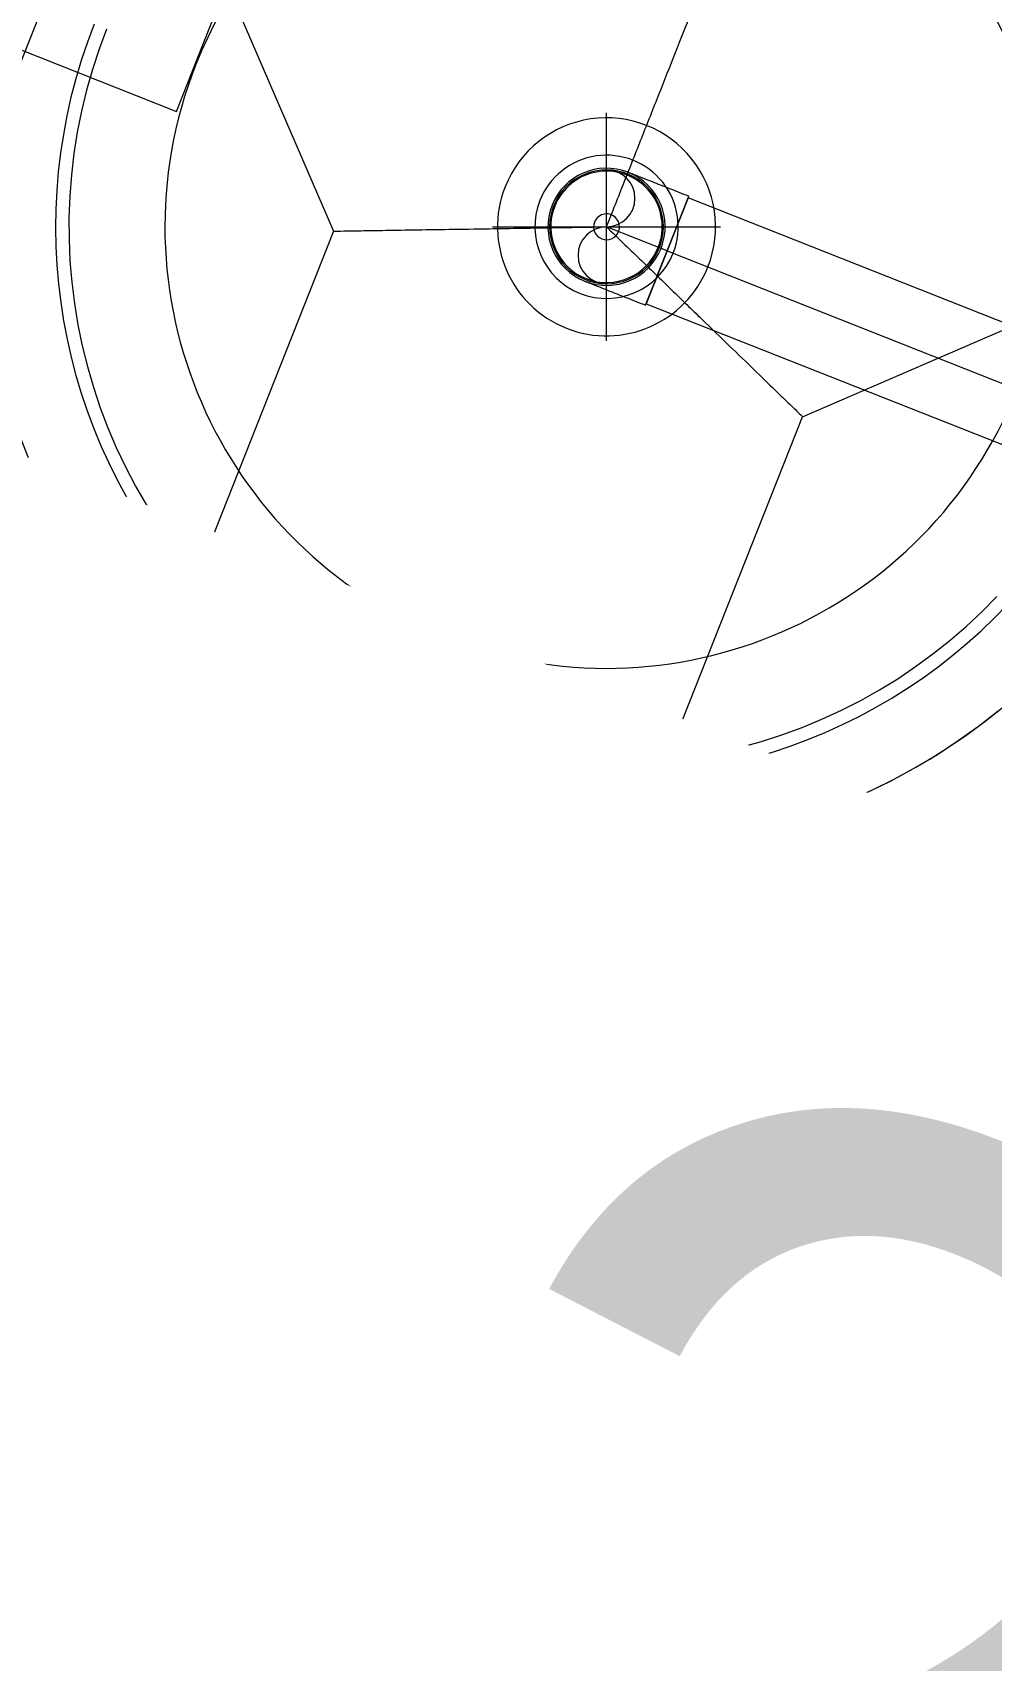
# Model space of a CAD drawing. Header units: metres. Extents: x -207 to 292, y -187 to 169.
# Drawn here: x -56.593 to -55.667, y -75.147 to -73.575 of the extents above; entities that cross this region are included whole.
import ezdxf

# ---------------------------------------------------------------- set-up
doc = ezdxf.new("R2010")
doc.units = ezdxf.units.M
for name, color, linetype, lineweight in [('A-FLOR', 7, 'Continuous', 9), ('A-GLAZ-CWMG', 7, 'Continuous', 9), ('C-TOPO', 7, 'Continuous', 9), ('C-TOPO-LABL', 7, 'Continuous', 9), ('C-TOPO-MINR', 7, 'Continuous', 9), ('CERCO INTERIOR', 7, 'Continuous', 9), ('M-EQPM', 7, 'Continuous', 9), ('P-PIPE', 7, 'Continuous', 9), ('P-PIPE-CNTR', 7, 'Continuous', 9)]:
    doc.layers.add(name, color=color, linetype=linetype, lineweight=lineweight)
doc.layers.add('PR10-ARQ-PL-001-Emplazamiento-C-1_dwg', color=7, linetype='Continuous', lineweight=9, true_color=0x767676)
doc.styles.add('Arial_2', font='arial.ttf', dxfattribs={"height": 1.125})

# ---------------------------------------------------------------- blocks, each defined once
blk = doc.blocks.new('Circular Mullion - 5mm-2127248-PLANTA EMPLAZAMIENTO ACTUALIZADO')
at = {"layer": 'A-GLAZ-CWMG'}
for p, q in [((-107.6478, -45.3968), (-107.9974, -46.2801)), ((-107.6455, -45.3977), (-107.9951, -46.281)), ((-107.9951, -46.281), (-107.6455, -45.3977)), ((-107.9927, -46.2819), (-107.6432, -45.3986)), ((-107.6455, -45.3977), (-107.6478, -45.3968)), ((-107.6432, -45.3986), (-107.6455, -45.3977)), ((-107.9974, -46.2801), (-107.9951, -46.281)), ((-107.9951, -46.281), (-107.9927, -46.2819))]:
    blk.add_line(p, q, dxfattribs=at)
blk = doc.blocks.new('Rectangular Mullion - 50 x 50 mm-2128568-PLANTA EMPLAZAMIENTO ACTUALIZADO')
at = {"layer": 'A-GLAZ-CWMG'}
for p, q in [((0.025, 0.025), (-0.025, 0.025)), ((-0.025, 0.025), (-0.025, -0.025)), ((0.025, -0.025), (0.025, 0.025)), ((-0.025, -0.025), (0.025, -0.025))]:
    blk.add_line(p, q, dxfattribs=at)
blk = doc.blocks.new('Rectangular Mullion - 50 x 50 mm-2128569-PLANTA EMPLAZAMIENTO ACTUALIZADO')
at = {"layer": 'A-GLAZ-CWMG'}
for p, q in [((-0.025, -0.025), (-0.025, 0.025)), ((-0.025, 0.025), (0.025, 0.025)), ((0.025, 0.025), (0.025, -0.025)), ((0.025, -0.025), (-0.025, -0.025))]:
    blk.add_line(p, q, dxfattribs=at)
blk = doc.blocks.new('M_Tanque Conico - M_Tanque Conico-2178119-PLANTA EMPLAZAMIENTO ACTUALIZADO')
at = {"layer": 'M-EQPM'}
for p, q in [((-0.5611, 0.2167), (-0.3444, 0)), ((0.3444, 0), (0.5611, 0.2167)), ((0.2435, -0.1009), (0.3444, 0)), ((-0.3444, 0), (-0.2435, -0.1009)), ((-0.2435, -0.1009), (-0.2435, -0.55)), ((0.2435, -0.55), (0.2435, -0.1009)), ((-0.2431, -0.5341), (-0.2431, -0.4733)), ((0.2431, -0.4733), (0.2431, -0.5341))]:
    blk.add_line(p, q, dxfattribs=at)
at = {"layer": 'M-EQPM', "flags": 128}
for points in [[(-0.436, -0.4144), (-0.419, -0.4315), (-0.4015, -0.4479), (-0.3832, -0.4636), (-0.3644, -0.4785), (-0.345, -0.4927), (-0.325, -0.5061), (-0.3045, -0.5187), (-0.2835, -0.5305), (-0.262, -0.5414), (-0.2435, -0.55)], [(-0.5192, 0), (-0.5188, -0.0208), (-0.5176, -0.0415), (-0.5155, -0.0622), (-0.5126, -0.0827), (-0.5089, -0.1032), (-0.5043, -0.1234), (-0.499, -0.1435), (-0.4929, -0.1633), (-0.4859, -0.1829), (-0.4782, -0.2022), (-0.4698, -0.2212), (-0.4605, -0.2398), (-0.4506, -0.258), (-0.4399, -0.2758), (-0.4285, -0.2932), (-0.4165, -0.3101), (-0.4037, -0.3265), (-0.3904, -0.3424), (-0.3763, -0.3577), (-0.3617, -0.3725), (-0.3466, -0.3866), (-0.3308, -0.4002), (-0.3146, -0.4131), (-0.2978, -0.4253), (-0.2805, -0.4369), (-0.2628, -0.4478), (-0.2447, -0.4579), (-0.2262, -0.4673), (-0.2073, -0.476), (-0.1881, -0.4839), (-0.1686, -0.4911), (-0.1489, -0.4974), (-0.1289, -0.503), (-0.1086, -0.5077), (-0.0883, -0.5117), (-0.0677, -0.5148), (-0.0471, -0.5171), (-0.0264, -0.5185), (-0.0056, -0.5192), (0.0152, -0.519), (0.0359, -0.518), (0.0566, -0.5161), (0.0772, -0.5135), (0.0977, -0.51), (0.118, -0.5056), (0.1381, -0.5005), (0.158, -0.4946), (0.1777, -0.4879), (0.197, -0.4804), (0.2161, -0.4721), (0.2348, -0.4631), (0.2531, -0.4533), (0.271, -0.4429), (0.2885, -0.4317), (0.3056, -0.4198), (0.3221, -0.4072), (0.3381, -0.394), (0.3536, -0.3802), (0.3685, -0.3657), (0.3829, -0.3507), (0.3966, -0.3351), (0.4097, -0.319), (0.4221, -0.3024), (0.4339, -0.2852), (0.4449, -0.2677), (0.4553, -0.2497), (0.4649, -0.2312), (0.4738, -0.2125), (0.4819, -0.1934)], [(0.2435, -0.55), (0.2653, -0.5398), (0.2867, -0.5288), (0.3076, -0.5169), (0.328, -0.5042), (0.3479, -0.4906), (0.3672, -0.4763), (0.386, -0.4613), (0.4041, -0.4455), (0.4216, -0.4289), (0.4384, -0.4117), (0.4546, -0.3939), (0.4699, -0.3754), (0.4846, -0.3563), (0.4984, -0.3366), (0.5115, -0.3164), (0.5237, -0.2957)]]:
    blk.add_lwpolyline(points, dxfattribs=at)
at = {"layer": 'M-EQPM'}
for radius, start, end in [(0.4264, 360, 180), (0.4264, 360, 180), (0.1053, 0, 180), (0.1053, 360, 180), (0.1053, 360, 180), (0.1053, 360, 180), (0.0692, 360, 180), (0.0538, 360, 180), (0.6015, 180, 246.1187), (0.4264, 180, 360), (0.4264, 180, 360), (0.1053, 180, 0), (0.1053, 180, 360), (0.1053, 180, 360), (0.1053, 180, 360), (0.0692, 180, 360), (0.0538, 180, 360), (0.0125, 360, 180), (0.0125, 360, 180), (0.0125, 180, 360), (0.0125, 180, 360), (0.5321, 297.1801, 360), (0.6015, 293.8813, 360), (0.5321, 180, 242.8199)]:
    blk.add_arc((0, 0), radius, start, end, dxfattribs=at)
for points, knots in [([(0.3294, 0.3294), (0.3232, 0.3356), (0.3107, 0.348), (0.2857, 0.372), (0.2549, 0.4004), (0.2212, 0.4309), (0.1931, 0.4572), (0.1726, 0.4789), (0.1617, 0.4958), (0.1613, 0.5036), (0.1628, 0.5066)], [-1, -1, -1, -1, -0.928571, -0.857143, -0.714286, -0.571429, -0.428571, -0.285714, -0.142857, 0, 0, 0, 0]), ([(0, 0), (0, 0.0077), (0, 0.0232), (0, 0.0464), (0, 0.0695), (0, 0.1001), (0, 0.1377), (0, 0.1815), (0, 0.223), (0, 0.2613), (0, 0.2922), (0, 0.3154), (0, 0.3316), (0, 0.342), (0, 0.3444), (0, 0.3444)], [0, 0, 0, 0, 0.05, 0.1, 0.15, 0.2, 0.3, 0.4, 0.5, 0.6, 0.7, 0.775, 0.85, 0.925, 1, 1, 1, 1]), ([(-0.2435, -0.1009), (-0.2435, -0.1009), (-0.2408, -0.0997), (-0.2289, -0.0948), (-0.2098, -0.0869), (-0.1843, -0.0763), (-0.1536, -0.0636), (-0.1129, -0.0468), (-0.0613, -0.0254), (-0.0204, -0.0085), (0, 0)], [0, 0, 0, 0, 0.111111, 0.222222, 0.333333, 0.444444, 0.555556, 0.666667, 0.833333, 1, 1, 1, 1]), ([(0, 0), (0.0068, -0.0028), (0.0204, -0.0085), (0.0408, -0.0169), (0.0608, -0.0252), (0.0871, -0.0361), (0.1187, -0.0492), (0.1536, -0.0636), (0.1843, -0.0763), (0.2098, -0.0869), (0.2289, -0.0948), (0.2408, -0.0997), (0.2435, -0.1009), (0.2435, -0.1009)], [0, 0, 0, 0, 0.055556, 0.111111, 0.166667, 0.222222, 0.333333, 0.444444, 0.555556, 0.666667, 0.777778, 0.888889, 1, 1, 1, 1]), ([(-0.2431, -0.4733), (-0.242, -0.4702), (-0.2362, -0.4649), (-0.2166, -0.4607), (-0.1917, -0.4599), (-0.1675, -0.4604), (-0.1474, -0.4612), (-0.1256, -0.4623), (-0.1023, -0.4634), (-0.0778, -0.4644), (-0.0439, -0.4655), (-0.0176, -0.4659), (0, -0.4659)], [-1, -1, -1, -1, -0.857143, -0.714286, -0.571429, -0.5, -0.428571, -0.357143, -0.285714, -0.214286, -0.142857, 0, 0, 0, 0]), ([(0, -0.4659), (0.0088, -0.4659), (0.0263, -0.4658), (0.061, -0.465), (0.1029, -0.4634), (0.1482, -0.4611), (0.1868, -0.4598), (0.2166, -0.4607), (0.2362, -0.4649), (0.242, -0.4702), (0.2431, -0.4733)], [-1, -1, -1, -1, -0.928571, -0.857143, -0.714286, -0.571429, -0.428571, -0.285714, -0.142857, 0, 0, 0, 0]), ([(-0.2435, -0.55), (-0.2435, -0.55), (-0.2435, -0.5495), (-0.2434, -0.5479), (-0.2433, -0.5462), (-0.2432, -0.5439), (-0.2431, -0.5398), (-0.2431, -0.5364), (-0.2431, -0.5341)], [-1, -1, -1, -1, -0.785714, -0.678571, -0.571429, -0.428571, -0.285714, 0, 0, 0, 0]), ([(0.2431, -0.5341), (0.2431, -0.5359), (0.2431, -0.5393), (0.2432, -0.5434), (0.2433, -0.5464), (0.2434, -0.5484), (0.2435, -0.5497), (0.2435, -0.55), (0.2435, -0.55)], [-1, -1, -1, -1, -0.785714, -0.571429, -0.428571, -0.285714, -0.142857, 0, 0, 0, 0])]:
    blk.add_open_spline(points, degree=3, knots=knots, dxfattribs=at)
blk = doc.blocks.new('M_Sistema Valvulas - M_Sistema Valvulas-2207173-PLANTA EMPLAZAMIENTO ACTUALIZADO')
at = {"layer": 'M-EQPM'}
for p, q in [((0.357, 0), (0.357, 0.0577)), ((0.1998, -0.0743), (0.1998, 0)), ((0.357, -0.0577), (0.357, 0)), ((-0.6457, -0.0577), (0.357, -0.0577))]:
    blk.add_line(p, q, dxfattribs=at)
blk = doc.blocks.new('M_Elbow - Generic - Standard-2191974-PLANTA EMPLAZAMIENTO ACTUALIZADO')
at = {"layer": 'P-PIPE', "color": 150, "true_color": 0x007dff}
for p, q in [((-45.7909, -77.7012), (-45.7687, -77.6491)), ((-45.813, -77.7533), (-45.7909, -77.7012))]:
    blk.add_line(p, q, dxfattribs=at)
at = {"layer": 'P-PIPE', "color": 150, "true_color": 0x007dff, "flags": 128}
for points in [[(-45.7687, -77.6491), (-45.7711, -77.6481), (-45.7734, -77.6472), (-45.7757, -77.6462), (-45.778, -77.6452), (-45.7803, -77.6442), (-45.7825, -77.6433), (-45.7848, -77.6423), (-45.787, -77.6414), (-45.7892, -77.6405), (-45.7913, -77.6395), (-45.7934, -77.6386), (-45.7955, -77.6378), (-45.7975, -77.6369), (-45.7995, -77.6361), (-45.8015, -77.6352), (-45.8033, -77.6344), (-45.8052, -77.6337), (-45.8069, -77.6329), (-45.8087, -77.6322), (-45.8103, -77.6315), (-45.8119, -77.6308), (-45.8134, -77.6302), (-45.8148, -77.6296), (-45.8162, -77.629), (-45.8175, -77.6284), (-45.8187, -77.6279), (-45.8198, -77.6274), (-45.8209, -77.627), (-45.8219, -77.6266), (-45.8227, -77.6262), (-45.8235, -77.6259), (-45.8242, -77.6256), (-45.8249, -77.6253), (-45.8254, -77.6251), (-45.8258, -77.6249), (-45.8262, -77.6247), (-45.8264, -77.6246), (-45.8266, -77.6246), (-45.8267, -77.6245)], [(-45.8709, -77.7287), (-45.8709, -77.7287), (-45.8707, -77.7288), (-45.8705, -77.7289), (-45.8702, -77.729), (-45.8697, -77.7292), (-45.8692, -77.7294), (-45.8686, -77.7297), (-45.868, -77.73), (-45.8672, -77.7303), (-45.8663, -77.7306), (-45.8654, -77.731), (-45.8644, -77.7315), (-45.8632, -77.732), (-45.8621, -77.7325), (-45.8608, -77.733), (-45.8594, -77.7336), (-45.858, -77.7342), (-45.8565, -77.7348), (-45.855, -77.7355), (-45.8533, -77.7362), (-45.8516, -77.7369), (-45.8499, -77.7376), (-45.8481, -77.7384), (-45.8462, -77.7392), (-45.8443, -77.74), (-45.8423, -77.7408), (-45.8403, -77.7417), (-45.8382, -77.7426), (-45.8361, -77.7435), (-45.834, -77.7444), (-45.8318, -77.7453), (-45.8296, -77.7462), (-45.8273, -77.7472), (-45.8251, -77.7481), (-45.8228, -77.7491), (-45.8205, -77.7501), (-45.8182, -77.7511), (-45.8159, -77.752), (-45.8136, -77.753), (-45.813, -77.7533)]]:
    blk.add_lwpolyline(points, dxfattribs=at)
at = {"layer": 'P-PIPE', "color": 150, "true_color": 0x007dff}
for start, end in [(337, 157), (157, 337)]:
    blk.add_arc((-45.8488, -77.6766), 0.0566, start, end, dxfattribs=at)
blk = doc.blocks.new('YADRAN_LASQUEMAS_ARQ_MO_002_TERRAZAS_rvt-1-PLANTA EMPLAZAMIENTO ACTUALIZADO')
at = {"layer": 'P-PIPE', "color": 150, "true_color": 0x007dff}
for p, q in [((-55.9602, -73.7343), (-55.9805, -73.7855)), ((-55.9602, -73.7343), (-55.9805, -73.7855)), ((-54.8502, -74.1736), (-55.9602, -73.7343)), ((-55.9805, -73.7855), (-56.0007, -73.8366)), ((-55.9805, -73.7855), (-56.0007, -73.8366)), ((-56.0007, -73.8366), (-54.8906, -74.2759))]:
    blk.add_line(p, q, dxfattribs=at)
for centre, radius, start, end in [((-56.039, -73.7623), 0.055, 0, 180), ((-56.039, -73.7348), 0.0275, 270, 90), ((-56.039, -73.7623), 0.055, 180, 0), ((-56.039, -73.7898), 0.0275, 90, 270)]:
    blk.add_arc(centre, radius, start, end, dxfattribs=at)
at = {"layer": 'P-PIPE-CNTR', "color": 150, "true_color": 0x007dff}
for p, q in [((-56.039, -73.8723), (-56.039, -73.6523)), ((-56.149, -73.7623), (-55.929, -73.7623)), ((-55.9805, -73.7855), (-56.039, -73.7623)), ((-55.9805, -73.7855), (-54.8704, -74.2247)), ((-55.9805, -73.7855), (-54.8704, -74.2247))]:
    blk.add_line(p, q, dxfattribs=at)
at = {"layer": 'A-GLAZ-CWMG', "lineweight": 9, "extrusion": (0, 0, -1), "rotation": 201.5900000000006}
for name, p in [('Rectangular Mullion - 50 x 50 mm-2128568-PLANTA EMPLAZAMIENTO ACTUALIZADO', (56.5933, -74.352)), ('Rectangular Mullion - 50 x 50 mm-2128569-PLANTA EMPLAZAMIENTO ACTUALIZADO', (56.5933, -74.352)), ('Rectangular Mullion - 50 x 50 mm-2128568-PLANTA EMPLAZAMIENTO ACTUALIZADO', (55.6634, -74.72)), ('Rectangular Mullion - 50 x 50 mm-2128569-PLANTA EMPLAZAMIENTO ACTUALIZADO', (55.6634, -74.72))]:
    blk.add_blockref(name, p, dxfattribs=at)
at = {"layer": 'A-GLAZ-CWMG', "lineweight": 9, "rotation": 269.9999999999995}
blk.add_blockref('Circular Mullion - 5mm-2127248-PLANTA EMPLAZAMIENTO ACTUALIZADO', (-10.289, -182.3563), dxfattribs=at)
blk.add_blockref('Circular Mullion - 5mm-2127248-PLANTA EMPLAZAMIENTO ACTUALIZADO', (-10.289, -182.3563), dxfattribs=at)
blk.add_blockref('Circular Mullion - 5mm-2127248-PLANTA EMPLAZAMIENTO ACTUALIZADO', (-10.289, -182.3563), dxfattribs=at)
blk.add_blockref('Circular Mullion - 5mm-2127248-PLANTA EMPLAZAMIENTO ACTUALIZADO', (-10.289, -182.3563), dxfattribs=at)
at = {"layer": 'M-EQPM', "lineweight": 9}
for name, p, rotation in [('M_Tanque Conico - M_Tanque Conico-2178119-PLANTA EMPLAZAMIENTO ACTUALIZADO', (-56.039, -73.7623), 338.4099999999997), ('M_Sistema Valvulas - M_Sistema Valvulas-2207173-PLANTA EMPLAZAMIENTO ACTUALIZADO', (-56.7651, -73.4658), 338.4099999999992)]:
    blk.add_blockref(name, p, dxfattribs=dict(at, rotation=rotation))
at = {"layer": 'P-PIPE', "lineweight": 9, "rotation": 1.409999999998243}
blk.add_blockref('M_Elbow - Generic - Standard-2191974-PLANTA EMPLAZAMIENTO ACTUALIZADO', (-12.1154, 5.019), dxfattribs=at)
blk = doc.blocks.new('PR10-ARQ-PL-001-Emplazamiento-C-1_dwg-674643-PLANTA EMPLAZAMIENTO ACTUALIZADO')
at = {"layer": 'A-FLOR', "flags": 128}
blk.add_lwpolyline([(-54.6845, -75.0347), (-58.4122, -73.5828), (-57.933, -72.2623), (-54.2053, -73.7141)], close=True, dxfattribs=at)
at = {"layer": 'C-TOPO', "flags": 128}
blk.add_lwpolyline([(-49.1653, -77.4311), (-52.133, -76.2503), (-52.2839, -76.1902), (-54.1298, -75.4557), (-54.1645, -75.4419), (-55.8414, -74.7747), (-58.7005, -73.6371), (-59.0491, -73.4984), (-58.7005, -73.6371), (-55.8414, -74.7747), (-54.1645, -75.4419), (-54.1298, -75.4557), (-52.2839, -76.1902), (-52.133, -76.2503), (-49.1653, -77.4311)], dxfattribs=at)
at = {"layer": 'C-TOPO-MINR', "color": 9, "true_color": 0xc0c0c0, "flags": 128}
blk.add_lwpolyline([(-58.8886, -73.9314), (-56.8386, -74.8138), (-55.9687, -75.1612), (-54.8042, -75.6218), (-54.2834, -75.8249), (-53.1194, -76.3798), (-52.392, -76.6653), (-52.2936, -76.6302), (-49.813, -77.4988)], dxfattribs=at)
at = {"layer": 'CERCO INTERIOR', "flags": 128}
for points in [[(-26.8741, -80.1294), (-28.514, -82.005), (-30.8001, -83.2053), (-33.4752, -83.4056), (-60.3697, -72.8347), (-62.4829, -71.5802), (-63.9697, -69.4823), (-64.498, -67.058), (-63.9585, -64.4298), (-36.3095, 6.0376), (-35.1236, 8.298), (-33.1334, 9.8905), (-30.636, 10.5944), (-28.0565, 10.3374), (-2.0459, 0.0167), (-0.0433, -1.295), (1.477, -3.3782), (1.9717, -5.8104), (1.4969, -8.3035), (0.5782, -10.6383), (-26.9308, -80.2728)], [(-33.402, -83.2195), (-60.2815, -72.6544), (-62.3443, -71.4299), (-63.7829, -69.3999), (-64.2936, -67.0568), (-63.766, -64.4868), (-36.1273, 5.9543), (-34.9659, 8.168), (-33.0401, 9.709), (-30.6181, 10.3917), (-28.1043, 10.1412), (-2.1386, -0.1617), (-0.1834, -1.4423), (1.2897, -3.4609), (1.7679, -5.8117), (1.3039, -8.2477), (0.3921, -10.565)]]:
    blk.add_lwpolyline(points, dxfattribs=at)
at = {"layer": 'C-TOPO-LABL', "char_height": 1.125, "width": 5.2338, "attachment_point": 1, "rotation": 338.2291, "line_spacing_factor": 0.941778, "style": 'Arial_2'}
for s, insert in [(' 24.23', (-58.5074, -73.5335)), (' 24.03', (-59.1013, -74.0145))]:
    blk.add_mtext(s, dxfattribs=dict(at, insert=insert))

msp = doc.modelspace()

# ---------------------------------------------------------------- linework, layer by layer
at = {"layer": 'A-FLOR'}
msp.add_line((-54.6845, -75.0347), (-58.4122, -73.5828), dxfattribs=at)
at = {"layer": 'C-TOPO'}
for p, q in [((-55.8414, -74.7747), (-58.7005, -73.6371)), ((-58.7005, -73.6371), (-55.8414, -74.7747)), ((-54.1645, -75.4419), (-55.8414, -74.7747)), ((-55.8414, -74.7747), (-54.1645, -75.4419))]:
    msp.add_line(p, q, dxfattribs=at)
at = {"layer": 'C-TOPO-MINR', "color": 9, "true_color": 0xc0c0c0, "flags": 128}
msp.add_lwpolyline([(-58.8886, -73.9314), (-56.8386, -74.8138), (-55.9687, -75.1612), (-54.8042, -75.6218), (-54.2834, -75.8249), (-53.1194, -76.3798), (-52.392, -76.6653), (-52.2936, -76.6302), (-49.813, -77.4988)], dxfattribs=at)

# ---------------------------------------------------------------- block references
at = {"lineweight": 5}
msp.add_blockref('YADRAN_LASQUEMAS_ARQ_MO_002_TERRAZAS_rvt-1-PLANTA EMPLAZAMIENTO ACTUALIZADO', (0, 0), dxfattribs=at)
at = {"layer": 'PR10-ARQ-PL-001-Emplazamiento-C-1_dwg', "color": 7}
msp.add_blockref('PR10-ARQ-PL-001-Emplazamiento-C-1_dwg-674643-PLANTA EMPLAZAMIENTO ACTUALIZADO', (0, 0), dxfattribs=at)

# ---------------------------------------------------------------- next in the draw order: texts
at = {"layer": 'C-TOPO-LABL', "insert": (-59.0985, -74.0074), "char_height": 1.125, "width": 5.742491, "attachment_point": 1, "rotation": 338.2291, "line_spacing_factor": 0.941778, "style": 'Arial_2', "bg_fill": 3, "box_fill_scale": 1.25, "bg_fill_color": 256, "bg_fill_true_color": 13158600, "bg_fill_transparency": 0}
msp.add_mtext(' 24.03 ', dxfattribs=at)

# ---------------------------------------------------------------- next in the draw order: texts
at = {"layer": 'C-TOPO-LABL', "insert": (-58.5046, -73.5265), "char_height": 1.125, "width": 5.742491, "attachment_point": 1, "rotation": 338.2291, "line_spacing_factor": 0.941778, "style": 'Arial_2', "bg_fill": 3, "box_fill_scale": 1.25, "bg_fill_color": 256, "bg_fill_true_color": 13158600, "bg_fill_transparency": 0}
msp.add_mtext(' 24.23 ', dxfattribs=at)

doc.saveas('drawing.dxf')
